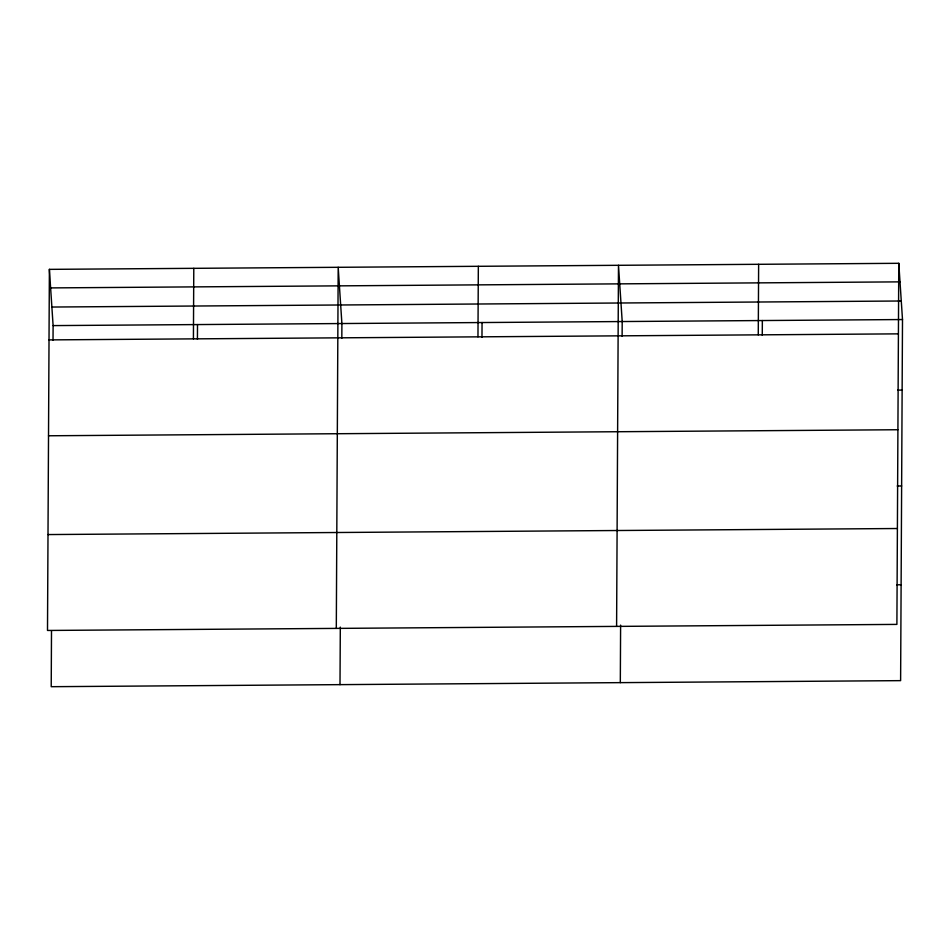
<?xml version="1.0" encoding="UTF-8"?>
<svg xmlns="http://www.w3.org/2000/svg" width="950" height="950" viewBox="0 0 950 950"><rect width="100%" height="100%" fill="white"/><g stroke="black" fill="none" stroke-linecap="round" stroke-linejoin="round"><path stroke-width="1.43" d="M49.388 269.361L47.5 630.456L896.895 624.399L898.783 263.304L49.388 269.361L53.105 325.601L53.022 340.29M51.502 630.634L51.217 686.696L900.612 680.639L902.5 319.544L898.783 263.304M193.42 338.865L193.788 268.327M197.422 339.269L197.505 324.567M336.3 628.389L338.188 267.294L341.893 323.534L341.822 338.236M340.005 684.641L340.314 627.107M477.969 336.846L478.337 266.297M481.971 337.238L482.054 322.537M616.597 626.394L618.486 265.299L622.203 321.539L622.119 336.241M620.314 682.646L620.611 625.112M758.266 334.851L758.634 264.302M762.268 335.243L762.351 320.542M50.611 287.909L900.006 281.865M51.882 307.04L901.277 300.996M53.105 325.601L902.5 319.544M49.02 339.898L898.415 333.854M897.703 390.117L902.132 390.094M48.521 435.777L897.916 429.733M897.204 486.008L901.633 485.973M47.999 534.565L897.394 528.521M896.681 584.796L901.111 584.761"/></g></svg>
